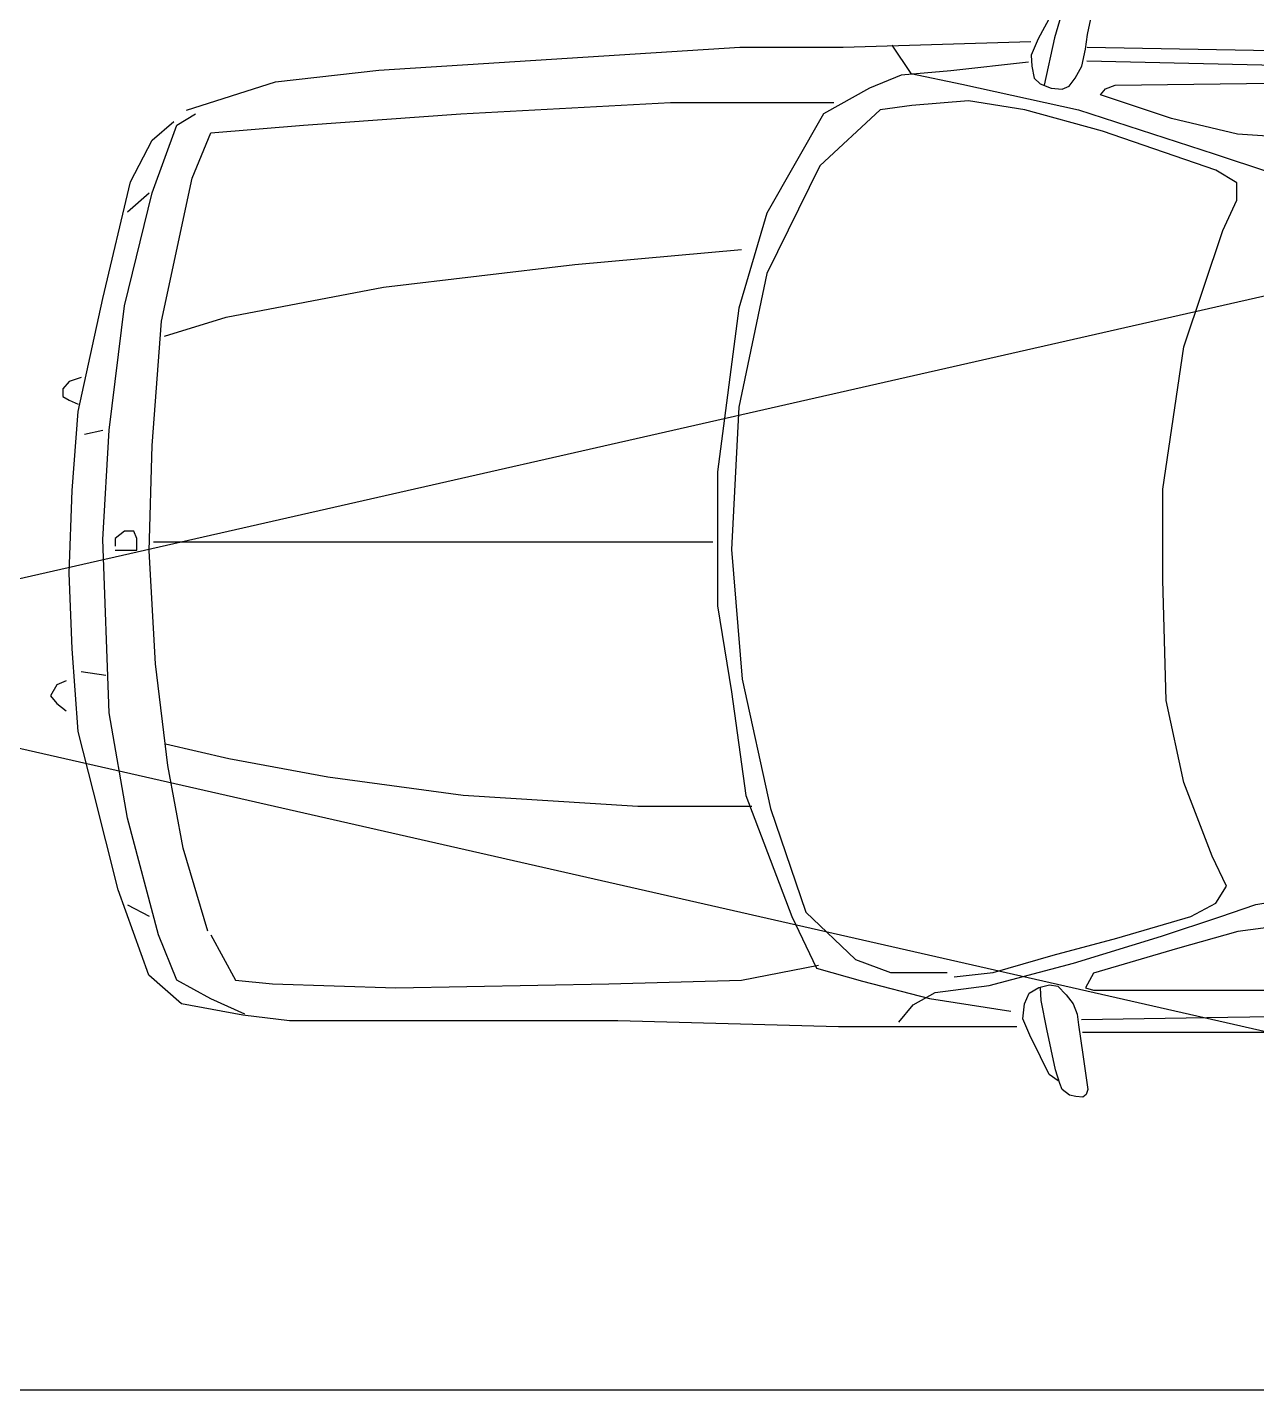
# Model space of a CAD drawing. Header units: inches. Extents: x 182687 to 187672, y -88924 to -84846.
# Drawn here: x 182855.4 to 182938.2, y -87272.3 to -87180.5 of the extents above; entities that cross this region are included whole.
import ezdxf

# ---------------------------------------------------------------- set-up
doc = ezdxf.new("R2010")
doc.units = ezdxf.units.IN
doc.header["$MEASUREMENT"] = 0

# ---------------------------------------------------------------- blocks, each defined once
blk = doc.blocks.new('CHDE03PL')
at = {"color": 0, "linetype": 'ByBlock'}
for points in [[(-1.7592, 0.9782), (-1.7431, 0.9665), (-1.7279, 0.9349), (-1.7086, 0.8964), (-1.6964, 0.8673), (-1.6991, 0.8405), (-1.7077, 0.8219), (-1.725, 0.8114), (-1.744, 0.8067), (-1.7583, 0.8092), (-1.7735, 0.8245), (-1.786, 0.8405), (-1.7928, 0.8594), (-1.7955, 0.8779), (-1.8032, 0.9313), (-1.8118, 0.9931), (-1.8089, 1.0025), (-1.8032, 1.0072), (-1.7907, 1.0061), (-1.7794, 1.0036), (-1.766, 0.9931), (-1.7621, 0.9825), (-1.7544, 0.9582), (-1.7392, 0.8859), (-1.7288, 0.8346), (-1.7279, 0.8125)], [(-1.8107, -0.8633), (-2.3707, -0.8532), (-3.4234, -0.8019), (-3.8665, -0.7714), (-4.2843, -0.7104), (-4.4179, -0.6795), (-4.4765, -0.6388), (-4.5265, -0.5367), (-4.5598, -0.2613), (-4.5851, -0.0265), (-4.5768, 0.2286), (-4.5598, 0.504), (-4.5098, 0.657), (-4.4765, 0.7082), (-4.4512, 0.7285), (-4.3343, 0.7591), (-4.1337, 0.7896), (-3.9751, 0.8001), (-3.7243, 0.8306), (-3.4318, 0.851), (-3.0809, 0.8713), (-2.4793, 0.8917), (-1.9362, 0.8917), (-1.8023, 0.8917)], [(-1.6854, 0.8815), (-1.3679, 0.8815), (-0.9751, 0.8713), (-0.4987, 0.8713), (-0.3901, 0.8713), (-0.3068, 0.8612), (-0.1979, 0.8408), (-0.1396, 0.7896), (-0.0851, 0.6377), (-0.0411, 0.4633), (-0.0137, 0.3557), (-0.0027, 0.2082), (0.0027, 0.0738), (-0.0027, -0.0738), (-0.0137, -0.2147), (-0.0577, -0.416), (-0.1071, -0.6239), (-0.1455, -0.6977), (-0.1839, -0.7311)], [(-1.8005, 0.8688), (-2.0612, 0.8644), (-2.3361, 0.8601), (-2.5754, 0.8601), (-2.7861, 0.8557), (-2.9325, 0.847), (-3.1467, 0.8339), (-3.3217, 0.8165), (-3.4145, 0.8034), (-3.4181, 0.7947), (-3.4145, 0.7685), (-3.3895, 0.7293), (-3.3252, 0.69), (-3.2645, 0.6639), (-3.1717, 0.6595), (-3.0289, 0.6639), (-2.9896, 0.6595), (-2.8253, 0.6682), (-2.5825, 0.6726), (-2.429, 0.6769), (-2.2683, 0.6769), (-2.1933, 0.6726), (-2.1433, 0.6682)], [(-1.4756, 0.8732), (-1.5006, 0.8426), (-1.5399, 0.8208), (-1.6363, 0.8078), (-1.7863, 0.7685), (-1.9434, 0.7205), (-2.0469, 0.6857), (-2.1112, 0.6639), (-2.2147, 0.6464), (-2.4183, 0.6333), (-2.7682, 0.6333), (-2.9432, 0.6333), (-2.9789, 0.6377), (-2.9932, 0.6508), (-3.0003, 0.6726), (-2.9646, 0.69), (-2.8789, 0.7598), (-2.836, 0.8208), (-2.8289, 0.8514), (-2.8325, 0.8688)], [(-1.7062, -0.8368), (-1.5678, -0.8216), (-1.4798, -0.8139), (-1.4229, -0.7907), (-1.3411, -0.7445), (-1.2405, -0.5679), (-1.1902, -0.3986), (-1.1524, -0.1068), (-1.1524, 0.1315), (-1.1774, 0.2852), (-1.2027, 0.4698), (-1.2846, 0.6849), (-1.3286, 0.7772), (-1.4104, 0.8001), (-1.5301, 0.831), (-1.6747, 0.8539)], [(-0.3104, 0.859), (-0.25, 0.8321), (-0.1895, 0.7987), (-0.1565, 0.718), (-0.1015, 0.5102), (-0.0687, 0.3223), (-0.0577, 0.0134), (-0.0687, -0.181), (-0.0961, -0.4026), (-0.1455, -0.6039), (-0.1895, -0.7245), (-0.2226, -0.7445)], [(-2.7753, 0.8165), (-2.811, 0.7816), (-2.8646, 0.7293), (-2.9182, 0.6987), (-2.8896, 0.6944), (-2.8039, 0.7031), (-2.5718, 0.7075), (-2.4147, 0.7118), (-2.2647, 0.7075), (-2.1469, 0.7031), (-2.079, 0.7118), (-1.9719, 0.7423), (-1.822, 0.786), (-1.8077, 0.8121), (-1.822, 0.8165), (-1.8827, 0.8165), (-2.0826, 0.8165), (-2.4397, 0.8165), (-2.6789, 0.8165), (-2.7753, 0.8165)], [(-0.25, 0.718), (-0.294, 0.7987), (-0.3597, 0.8052), (-0.5796, 0.8121), (-0.9587, 0.8052), (-1.195, 0.7987), (-1.3325, 0.7718)], [(-1.5741, 0.7925), (-1.6434, 0.7849), (-1.7502, 0.754), (-1.8636, 0.7235), (-1.9957, 0.6849), (-2.0398, 0.6617), (-2.0588, 0.6312), (-2.0335, 0.5774), (-1.9832, 0.4466), (-1.9517, 0.3005), (-1.9454, 0.0854), (-1.9454, -0.0759), (-1.9832, -0.3296), (-2.0526, -0.537), (-2.0776, -0.5908), (-2.0776, -0.6217), (-2.0398, -0.6446), (-1.8383, -0.714), (-1.7, -0.7522), (-1.5994, -0.7678), (-1.4985, -0.7598), (-1.442, -0.7522), (-1.3349, -0.6522), (-1.2405, -0.4604), (-1.1902, -0.222), (-1.1774, 0.0316), (-1.1965, 0.2623), (-1.2468, 0.4927), (-1.3099, 0.6773), (-1.3979, 0.7616), (-1.4607, 0.7849), (-1.5301, 0.7849), (-1.5616, 0.7849)], [(-0.2446, 0.7115), (-0.2006, 0.5636), (-0.1732, 0.416), (-0.1512, 0.2351), (-0.1402, 0.0338), (-0.1455, -0.1541), (-0.1622, -0.3757), (-0.2169, -0.6304), (-0.25, -0.7111), (-0.4148, -0.7245), (-0.6951, -0.7445), (-1.0688, -0.7649), (-1.2941, -0.7649), (-1.3598, -0.7649)], [(-0.1015, 0.6642), (-0.1402, 0.6846)], [(-0.1693, 0.3775), (-0.2818, 0.4037), (-0.4585, 0.4364), (-0.6996, 0.4691), (-1.0102, 0.4887), (-1.2137, 0.4887)], [(0.008, 0.2656), (0.0244, 0.2722), (0.0354, 0.2921), (0.0244, 0.3056), (0.008, 0.319)], [(-0.019, 0.2485), (-0.0631, 0.2551)], [(-0.0794, 0.0323), (-0.1068, 0.0323), (-0.1178, 0.0323), (-0.1178, 0.012), (-0.1125, -0.0015), (-0.0961, -0.0015), (-0.0794, 0.012), (-0.0794, 0.0254)], [(-0.1479, 0.0178), (-1.1441, 0.0178)], [(-0.0247, -0.1744), (-0.0577, -0.181)], [(-0.019, -0.2751), (0.0027, -0.2682), (0.0137, -0.2547), (0.0137, -0.2413), (0.0027, -0.2347), (-0.0137, -0.2278)], [(-0.1675, -0.3488), (-0.2773, -0.3823), (-0.5576, -0.436), (-0.8983, -0.4764), (-1.195, -0.5033)], [(-0.1015, -0.5701), (-0.1402, -0.6039)], [(-1.4631, -0.867), (-1.497, -0.8165), (-1.5875, -0.7979), (-1.7952, -0.7518), (-2.0371, -0.6733), (-2.1353, -0.641), (-2.2371, -0.6181), (-2.5281, -0.6043), (-2.7584, -0.5905), (-2.9509, -0.5857), (-3, -0.6043), (-3.0077, -0.6272), (-2.9774, -0.6595), (-2.8944, -0.7333), (-2.8414, -0.7794), (-2.8378, -0.8027), (-2.834, -0.8208)], [(-1.8104, -0.8394), (-2.1996, -0.8303), (-2.6185, -0.8165), (-2.9208, -0.8027), (-3.3023, -0.7703), (-3.4193, -0.7518), (-3.4496, -0.738), (-3.4419, -0.7195), (-3.3966, -0.678), (-3.3401, -0.6366), (-3.2871, -0.6228), (-3.219, -0.6134), (-2.9131, -0.6228), (-2.5055, -0.641), (-2.2826, -0.6504), (-2.1957, -0.6457), (-2.1505, -0.6457)], [(-0.2065, -0.7511), (-0.3651, -0.8019), (-0.549, -0.8227), (-1.1923, -0.8633), (-1.3762, -0.8633), (-1.7104, -0.8735)], [(-1.761, -0.9473), (-1.7238, -0.8782), (-1.7113, -0.8492), (-1.7122, -0.8296), (-1.7166, -0.8081), (-1.7273, -0.7983), (-1.7467, -0.7907), (-1.766, -0.7885), (-1.7785, -0.7939), (-1.7892, -0.8081), (-1.8014, -0.8296), (-1.8077, -0.8601), (-1.8112, -0.8859), (-1.8175, -0.9139)], [(-1.7732, -0.9516), (-1.7529, -0.8804), (-1.7342, -0.7961)]]:
    blk.add_lwpolyline(points, dxfattribs=at)
blk.add_lwpolyline([(-2.8997, -0.674), (-2.59, -0.6838), (-2.3576, -0.6944), (-2.185, -0.7017), (-2.0788, -0.7086), (-1.9612, -0.7365), (-1.8348, -0.7787), (-1.8434, -0.7892), (-1.8606, -0.7961), (-2.188, -0.7998), (-2.504, -0.7929), (-2.6706, -0.7892), (-2.7078, -0.7787), (-2.7825, -0.7507), (-2.8801, -0.6911)], close=True, dxfattribs=at)

msp = doc.modelspace()

# ---------------------------------------------------------------- linework, layer by layer
msp.add_lwpolyline([(182829.635, -87272.27), (183044.852, -87272.27), (183044.852, -87174.444), (182829.635, -87174.444)], close=True)
msp.add_lwpolyline([(183044.852, -87272.27), (182829.635, -87223.357), (183044.852, -87174.444)])

# ---------------------------------------------------------------- block references
at = {"xscale": 37.81241633490892, "yscale": 37.81241633490892, "zscale": 37.81241633490892, "rotation": 180}
msp.add_blockref('CHDE03PL', (182858.29, -87214.482), dxfattribs=at)

doc.saveas('drawing.dxf')
